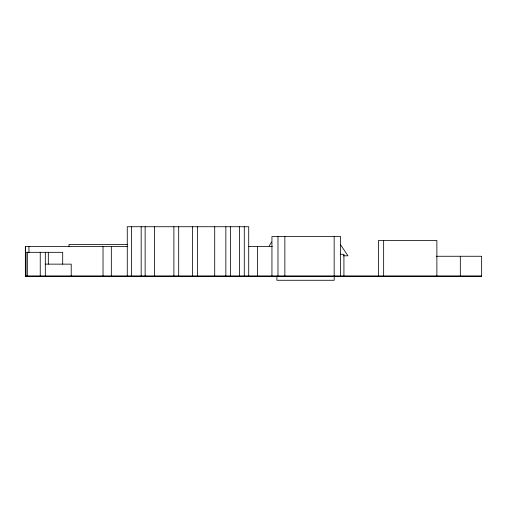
<?xml version="1.0" encoding="UTF-8"?>
<svg xmlns="http://www.w3.org/2000/svg" width="507" height="507" viewBox="0 0 507 507"><rect width="100%" height="100%" fill="white"/><g stroke="black" fill="none" stroke-linecap="round" stroke-linejoin="round"><path stroke-width="0.76" d="M269.192 245.965L271.606 242.035M127.346 244.444L69.003 244.444L69.003 246.808M127.853 246.415L25.35 246.415L25.35 276.347L481.65 276.347L481.65 256.263L436.514 256.263M248.924 246.415L272.335 246.415M340.191 254.292L343.923 254.292L343.923 275.954M343.245 255.801L347.96 255.801L340.71 244.982M45.319 264.141L71.214 264.141L71.214 275.954M25.35 275.954L481.65 275.954M460.324 256.263L460.324 275.954M436.876 275.954L436.876 240.508L378.444 240.508L378.444 275.954M383.647 240.508L383.647 275.954M340.615 275.954L340.615 236.566L271.942 236.566L271.942 275.954M334.214 276.315L334.214 280.276L276.898 280.276L276.898 276.315M334.157 236.566L334.157 275.954M284.864 236.566L284.864 275.954M277.982 236.566L277.982 275.954M257.569 246.415L257.569 275.954M248.709 275.954L248.709 226.724L127.263 226.724L127.263 275.954M244.285 226.724L244.285 275.954M239.583 226.724L239.583 275.954M230.558 226.724L230.558 275.954M225.856 226.724L225.856 275.954M214.708 226.724L214.708 275.954M197.565 226.724L197.565 275.954M192.59 226.724L192.59 275.954M178.679 226.724L178.679 275.954M173.888 226.724L173.888 275.954M154.534 226.724L154.534 275.954M145.135 226.724L145.135 275.954M141.174 226.724L141.174 275.954M131.592 226.724L131.592 275.954M111.325 246.415L111.325 275.954M103.029 246.415L103.029 275.954M62.697 264.141L62.697 252.321L26.028 252.321L26.028 275.954M48.323 252.321L48.323 264.141M45.319 252.321L45.319 275.954M40.243 252.321L40.243 275.954M28.943 246.415L28.943 252.632M27.327 252.321L27.327 275.954M25.445 246.415L25.445 275.954"/></g></svg>
